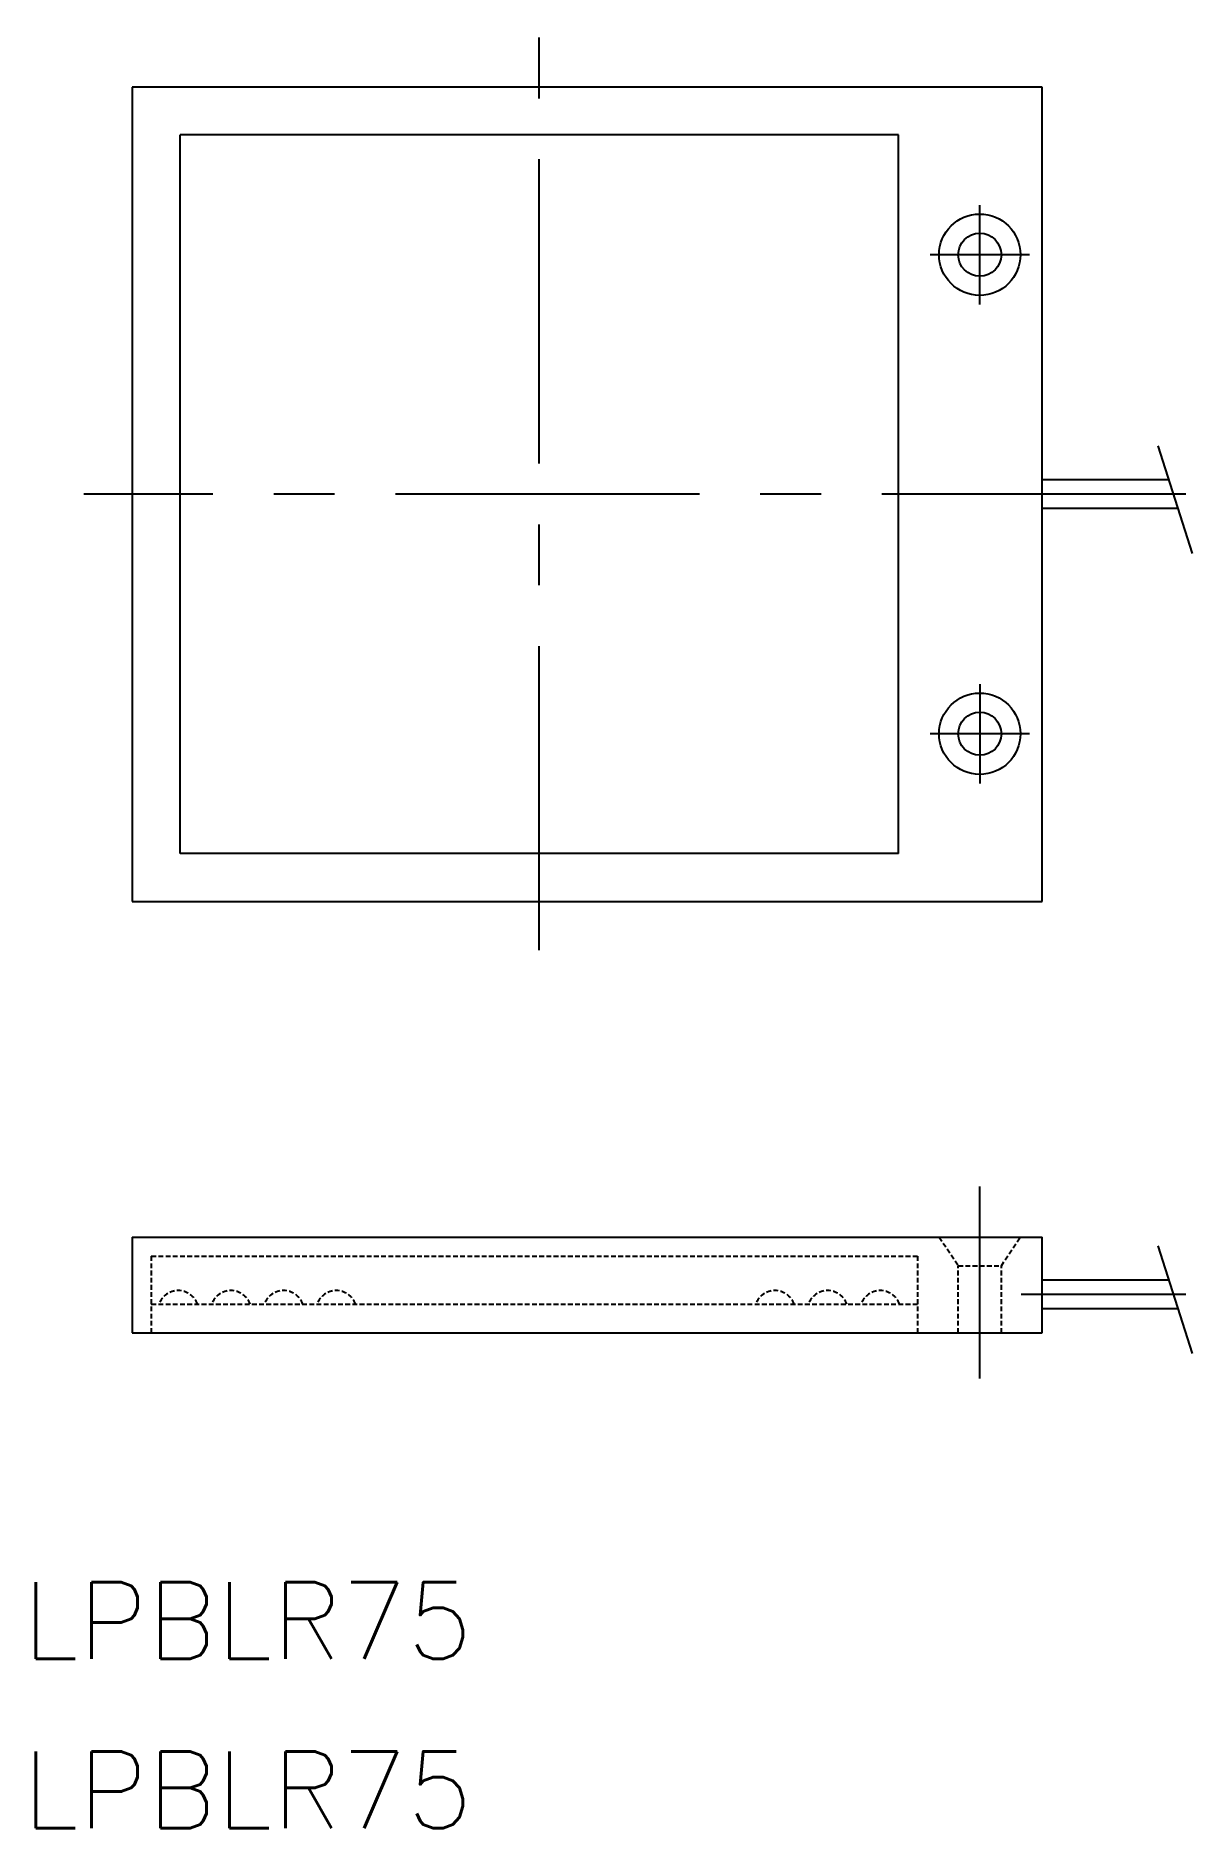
# Model space of a CAD drawing. Extents: x 15 to 135, y 33 to 220.
import ezdxf

# ---------------------------------------------------------------- set-up
doc = ezdxf.new("R2010")
doc.units = 0
doc.linetypes.add('CENTER', pattern=[50.8, 31.75, -6.35, 6.35, -6.35])
doc.linetypes.add('DASHED', pattern=[0.75, 0.5, -0.25])
doc.layers.get('0').update_dxf_attribs({"linetype": 'CONTINUOUS'})
doc.layers.add('CENTER', color=1, linetype='CENTER')
doc.styles.get("Standard").update_dxf_attribs({"font": 'txt.shx', "bigfont": 'extfont.shx'})

msp = doc.modelspace()

# ---------------------------------------------------------------- linework, layer by layer
for p, q in [((119.76, 214.24), (24.76, 214.24)), ((24.76, 214.24), (24.76, 129.24)), ((119.76, 129.24), (119.76, 214.24)), ((29.76, 134.24), (29.76, 209.24)), ((104.76, 209.24), (29.76, 209.24)), ((104.76, 134.24), (104.76, 209.24)), ((132.98, 173.24), (119.76, 173.24)), ((133.94, 170.24), (119.76, 170.24)), ((104.76, 134.24), (29.76, 134.24)), ((24.76, 129.24), (119.76, 129.24)), ((24.76, 94.21), (24.76, 84.21)), ((24.76, 94.21), (119.76, 94.21)), ((119.76, 84.21), (119.76, 94.21)), ((132.98, 89.71), (119.76, 89.71)), ((133.94, 86.71), (119.76, 86.71)), ((24.76, 84.21), (119.76, 84.21))]:
    msp.add_line(p, q)
at = {"color": 3}
for p, q in [((131.84, 176.8), (135.43, 165.57)), ((131.84, 93.28), (135.43, 82.05))]:
    msp.add_line(p, q, dxfattribs=at)
at = {"color": 3, "linetype": 'DASHED'}
for p, q in [((109.01, 94.21), (111.01, 91.21)), ((115.51, 91.21), (117.51, 94.21)), ((26.76, 92.21), (26.76, 84.21)), ((26.76, 92.21), (106.76, 92.21)), ((106.76, 92.21), (106.76, 84.21)), ((111.01, 84.21), (111.01, 91.21)), ((111.01, 91.21), (115.51, 91.21)), ((115.51, 84.21), (115.51, 91.21)), ((26.76, 87.21), (106.76, 87.21))]:
    msp.add_line(p, q, dxfattribs=at)
for centre, radius in [((113.26, 196.74), 4.25), ((113.26, 196.74), 2.25), ((113.26, 146.74), 4.25), ((113.26, 146.74), 2.25)]:
    msp.add_circle(centre, radius)
for centre in [(29.57, 86.49), (35.07, 86.49), (40.57, 86.49), (46.07, 86.49), (91.87, 86.49), (97.37, 86.49), (102.87, 86.49)]:
    msp.add_arc(centre, 2.13, 20.016, 159.984, dxfattribs=at)
at = {"layer": 'CENTER', "color": 1, "linetype": 'CENTER'}
for p, q in [((67.26, 124.15), (67.26, 219.59)), ((113.26, 191.55), (113.26, 201.92)), ((118.45, 196.74), (108.07, 196.74)), ((134.79, 171.74), (19.7, 171.74)), ((113.26, 151.92), (113.26, 141.55)), ((118.45, 146.74), (108.07, 146.74)), ((113.26, 79.45), (113.26, 99.47)), ((134.79, 88.21), (117.57, 88.21))]:
    msp.add_line(p, q, dxfattribs=at)

# ---------------------------------------------------------------- texts
for p in [(13.33, 50.17), (13.33, 32.51)]:
    msp.add_text('LPBLR75', height=8).set_placement(p)

doc.saveas('drawing.dxf')
